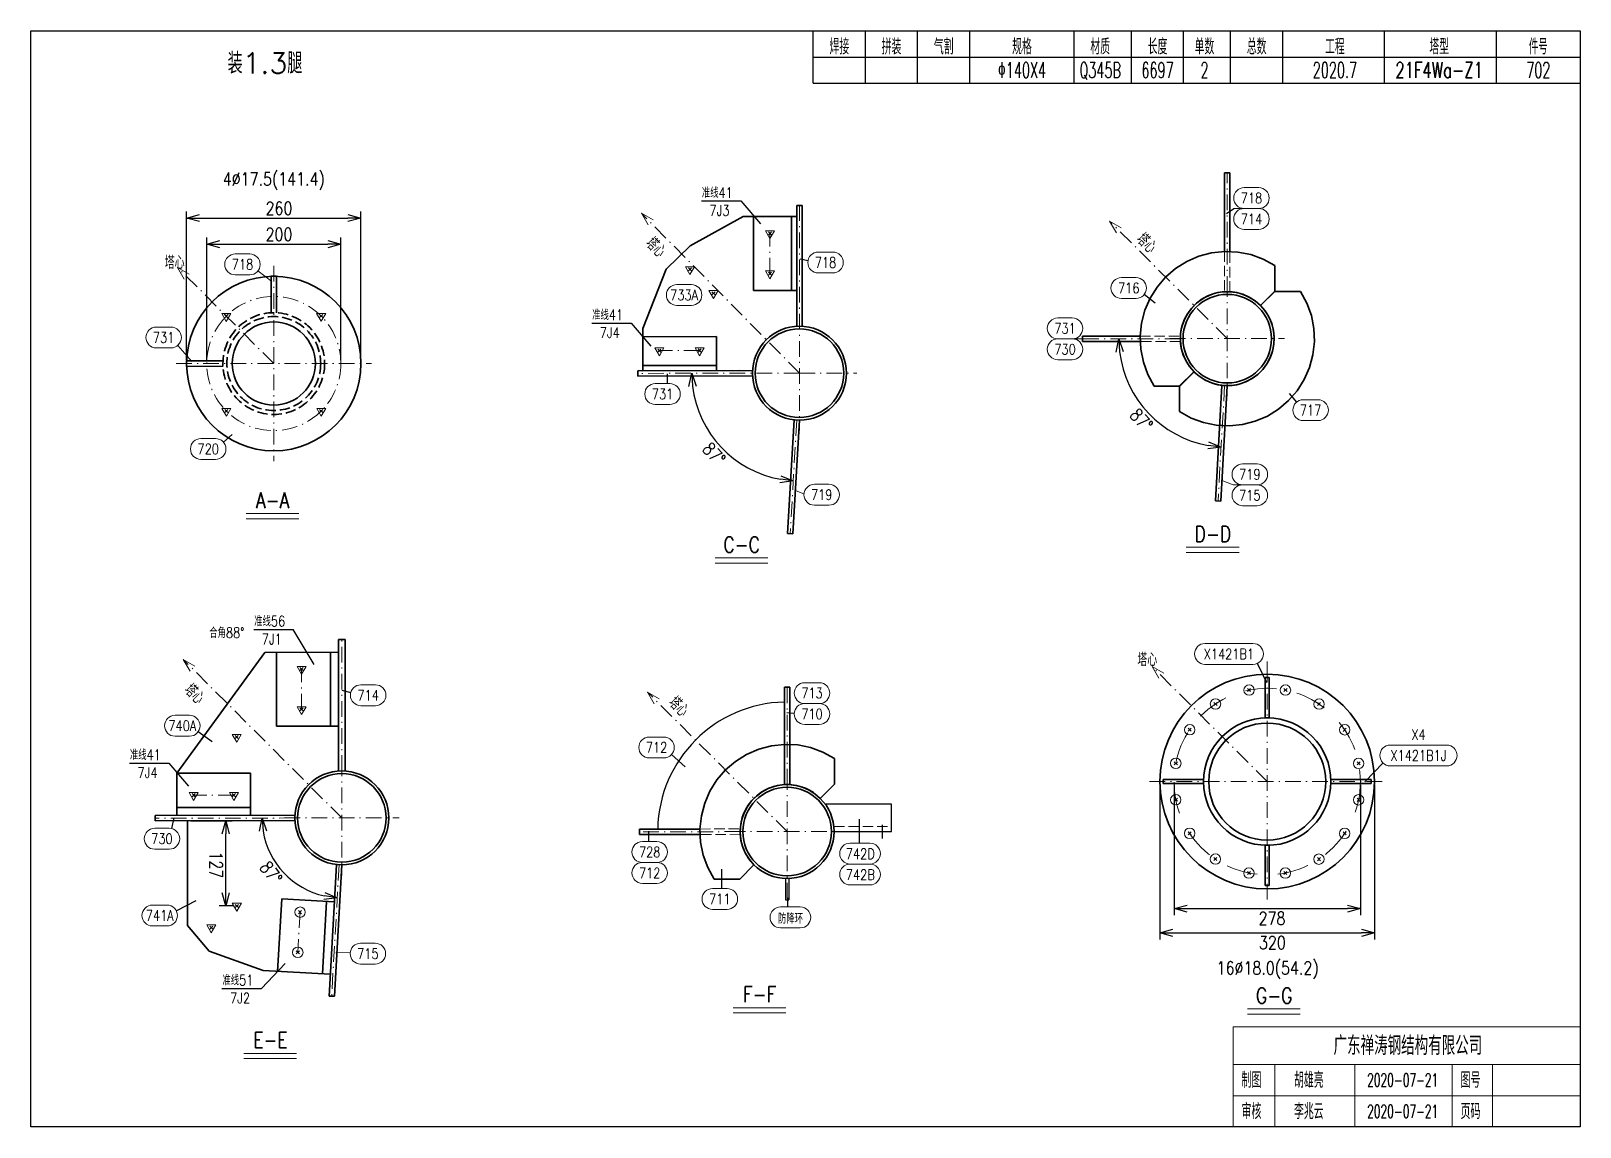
# Model space of a CAD drawing. Extents: x 1310 to 15542, y -76 to 8381.
# Drawn here: x 2467.4 to 2764.4, y 2203.8 to 2413.8 of the extents above; entities that cross this region are included whole.
import ezdxf
from ezdxf.enums import TextEntityAlignment as Align

# ---------------------------------------------------------------- set-up
doc = ezdxf.new("R2010")
doc.units = 0
doc.header["$MEASUREMENT"] = 0
for name, pattern in [('一点画线', [5.2, 3, -1, 0.2, -1]), ('虚线', [2.75, 2, -0.75]), ('长虚线', [10, 6, -4])]:
    doc.linetypes.add(name, pattern=pattern)
doc.layers.get('0').update_dxf_attribs({"linetype": 'CONTINUOUS', "lineweight": 25})
doc.layers.get('Defpoints').update_dxf_attribs({"linetype": 'CONTINUOUS'})
doc.layers.add('4', color=7, linetype='CONTINUOUS', lineweight=25)
doc.layers.add('5', color=7, linetype='CONTINUOUS', lineweight=25)
doc.styles.add('DimFont', font='simplex.shx', dxfattribs={"width": 0.8, "bigfont": 'gbhzfs.shx'})
doc.styles.get("Standard").update_dxf_attribs({"font": 'simplex.shx', "width": 0.7, "height": 3, "bigfont": 'gbhzfs.shx'})
doc.dimstyles.new('DHDxfDimStyleOpen30', dxfattribs={"dimtxt": 2.5, "dimasz": 2.5, "dimexe": 1.25, "dimexo": 0.625, "dimtad": 2, "dimtxsty": 'DimFont', "dimblk": 'OPEN30', "dimblk1": 'OPEN30', "dimblk2": 'OPEN30', "dimcen": 2.5, "dimadec": 0, "dimazin": 0, "dimtfac": 1, "dimtmove": 0, "dimatfit": 3, "dimfxl": 0, "dimarcsym": 0})

# ---------------------------------------------------------------- blocks, each defined once
blk = doc.blocks.new('板孔17.5')
at = {"layer": '5', "color": 7, "linetype": 'Continuous', "lineweight": 13}
for p, q in [((0, 1), (-0.866, -0.5)), ((-0.3, -0.3), (0.3, 0.3)), ((0.3, -0.3), (-0.3, 0.3)), ((0.866, -0.5), (0, 1)), ((-0.866, -0.5), (0.866, -0.5))]:
    blk.add_line(p, q, dxfattribs=at)
at = {"layer": '5', "color": 7, "linetype": 'Continuous', "lineweight": 0}
blk.add_circle((0, 0), 0.1, dxfattribs=at)
blk = doc.blocks.new('_OPEN30')
at = {"color": 0, "linetype": 'ByBlock', "lineweight": -2}
for p, q in [((-1, 0.27), (0, 0)), ((0, 0), (-1, -0.27)), ((0, 0), (-1, 0))]:
    blk.add_line(p, q, dxfattribs=at)
blk = doc.blocks.new('*D440')
at = {"layer": '5', "color": 134, "linetype": 'Continuous', "lineweight": -2}
for p, q in [((2497.26, 2350.71), (2497.26, 2379.21)), ((2530.69, 2350.71), (2530.69, 2379.21)), ((2499.76, 2377.96), (2528.19, 2377.96))]:
    blk.add_line(p, q, dxfattribs=at)
at = {"layer": 'Defpoints', "color": 0, "linetype": 'Continuous'}
for p in [(2530.69, 2377.96), (2497.26, 2350.08), (2530.69, 2350.08)]:
    blk.add_point(p, dxfattribs=at)
at = {"layer": '5', "color": 134, "linetype": 'Continuous', "lineweight": -2, "xscale": 2.5, "yscale": 2.5, "zscale": 2.5, "rotation": 180}
blk.add_blockref('_OPEN30', (2497.26, 2377.96), dxfattribs=at)
at = {"layer": '5', "color": 134, "linetype": 'Continuous', "lineweight": -2, "xscale": 2.5, "yscale": 2.5, "zscale": 2.5}
blk.add_blockref('_OPEN30', (2530.69, 2377.96), dxfattribs=at)
at = {"layer": '5', "color": 134, "linetype": 'Continuous', "lineweight": 18, "insert": (2514.97, 2379.83), "char_height": 2.5, "attachment_point": 5, "line_spacing_factor": 0.6, "style": 'DimFont'}
blk.add_mtext('260', dxfattribs=at)
blk = doc.blocks.new('*D441')
at = {"layer": '5', "color": 134, "linetype": 'Continuous', "lineweight": -2}
for p, q in [((2501.12, 2350.71), (2501.12, 2374.21)), ((2526.83, 2350.71), (2526.83, 2374.21)), ((2503.62, 2372.96), (2524.33, 2372.96))]:
    blk.add_line(p, q, dxfattribs=at)
at = {"layer": 'Defpoints', "color": 0, "linetype": 'Continuous'}
for p in [(2526.83, 2372.96), (2501.12, 2350.08), (2526.83, 2350.08)]:
    blk.add_point(p, dxfattribs=at)
at = {"layer": '5', "color": 134, "linetype": 'Continuous', "lineweight": -2, "xscale": 2.5, "yscale": 2.5, "zscale": 2.5, "rotation": 180}
blk.add_blockref('_OPEN30', (2501.12, 2372.96), dxfattribs=at)
at = {"layer": '5', "color": 134, "linetype": 'Continuous', "lineweight": -2, "xscale": 2.5, "yscale": 2.5, "zscale": 2.5}
blk.add_blockref('_OPEN30', (2526.83, 2372.96), dxfattribs=at)
at = {"layer": '5', "color": 134, "linetype": 'Continuous', "lineweight": 18, "insert": (2514.97, 2374.83), "char_height": 2.5, "attachment_point": 5, "line_spacing_factor": 0.6, "style": 'DimFont'}
blk.add_mtext('200', dxfattribs=at)
blk = doc.blocks.new('板孔默认')
at = {"layer": '5', "color": 7, "linetype": 'Continuous', "lineweight": 13}
for p, q in [((-0.3, -0.3), (0.3, 0.3)), ((0.3, -0.3), (-0.3, 0.3))]:
    blk.add_line(p, q, dxfattribs=at)
blk.add_circle((0, 0), 1, dxfattribs=at)
blk = doc.blocks.new('*D442')
at = {"layer": '5', "color": 134, "linetype": 'Continuous', "lineweight": -2}
for p, q in [((2683.88, 2269.36), (2683.88, 2239.75)), ((2725.02, 2269.36), (2725.02, 2239.75)), ((2686.38, 2241), (2722.52, 2241))]:
    blk.add_line(p, q, dxfattribs=at)
at = {"layer": 'Defpoints', "color": 0, "linetype": 'Continuous'}
for p in [(2683.88, 2269.99), (2725.02, 2269.99), (2725.02, 2241)]:
    blk.add_point(p, dxfattribs=at)
at = {"layer": '5', "color": 134, "linetype": 'Continuous', "lineweight": -2, "xscale": 2.5, "yscale": 2.5, "zscale": 2.5, "rotation": 180}
blk.add_blockref('_OPEN30', (2683.88, 2241), dxfattribs=at)
at = {"layer": '5', "color": 134, "linetype": 'Continuous', "lineweight": -2, "xscale": 2.5, "yscale": 2.5, "zscale": 2.5}
blk.add_blockref('_OPEN30', (2725.02, 2241), dxfattribs=at)
at = {"layer": '5', "color": 134, "linetype": 'Continuous', "lineweight": 18, "insert": (2705.44, 2239.13), "char_height": 2.5, "attachment_point": 5, "line_spacing_factor": 0.6, "style": 'DimFont'}
blk.add_mtext('320', dxfattribs=at)
blk = doc.blocks.new('*D443')
at = {"layer": '5', "color": 134, "linetype": 'Continuous', "lineweight": -2}
for p, q in [((2686.58, 2269.36), (2686.58, 2244.41)), ((2722.32, 2269.36), (2722.32, 2244.41)), ((2689.08, 2245.66), (2719.82, 2245.66))]:
    blk.add_line(p, q, dxfattribs=at)
at = {"layer": 'Defpoints', "color": 0, "linetype": 'Continuous'}
for p in [(2686.58, 2269.99), (2722.32, 2269.99), (2722.32, 2245.66)]:
    blk.add_point(p, dxfattribs=at)
at = {"layer": '5', "color": 134, "linetype": 'Continuous', "lineweight": -2, "xscale": 2.5, "yscale": 2.5, "zscale": 2.5, "rotation": 180}
blk.add_blockref('_OPEN30', (2686.58, 2245.66), dxfattribs=at)
at = {"layer": '5', "color": 134, "linetype": 'Continuous', "lineweight": -2, "xscale": 2.5, "yscale": 2.5, "zscale": 2.5}
blk.add_blockref('_OPEN30', (2722.32, 2245.66), dxfattribs=at)
at = {"layer": '5', "color": 134, "linetype": 'Continuous', "lineweight": 18, "insert": (2705.37, 2243.79), "char_height": 2.5, "attachment_point": 5, "line_spacing_factor": 0.6, "style": 'DimFont'}
blk.add_mtext('278', dxfattribs=at)
blk = doc.blocks.new('板孔21.5')
at = {"layer": '5', "color": 7, "linetype": 'Continuous', "lineweight": 13}
for p, q in [((-0.3, -0.3), (0.3, 0.3)), ((0.3, -0.3), (-0.3, 0.3))]:
    blk.add_line(p, q, dxfattribs=at)
blk.add_circle((0, 0), 1, dxfattribs=at)
blk = doc.blocks.new('*D444')
at = {"layer": '5', "color": 134, "linetype": 'Continuous', "lineweight": -2}
for p, q in [((2498.07, 2262.47), (2506.02, 2262.48)), ((2504.78, 2248.66), (2504.77, 2259.98)), ((2506.26, 2246.16), (2503.53, 2246.15))]:
    blk.add_line(p, q, dxfattribs=at)
at = {"layer": 'Defpoints', "color": 0, "linetype": 'Continuous'}
for p in [(2497.45, 2262.47), (2504.77, 2262.48), (2506.89, 2246.16)]:
    blk.add_point(p, dxfattribs=at)
at = {"layer": '5', "color": 134, "linetype": 'Continuous', "lineweight": -2, "xscale": 2.5, "yscale": 2.5, "zscale": 2.5}
for p, rotation in [((2504.77, 2262.48), 90.0672727091857), ((2504.78, 2246.16), 270.0672727091857)]:
    blk.add_blockref('_OPEN30', p, dxfattribs=dict(at, rotation=rotation))
at = {"layer": '5', "color": 134, "linetype": 'Continuous', "lineweight": 18, "insert": (2502.9, 2254.02), "char_height": 2.5, "attachment_point": 5, "rotation": 270.0673, "line_spacing_factor": 0.6, "style": 'DimFont'}
blk.add_mtext('127', dxfattribs=at)
blk = doc.blocks.new('*D627')
at = {"color": 0, "linetype": 'Continuous', "lineweight": -2}
blk.add_arc((2614.76, 2348.24), 20.66, 187.0063, 259.7915, dxfattribs=at)
at = {"layer": 'Defpoints', "color": 0, "linetype": 'Continuous'}
for p in [(2583.77, 2348.2), (2614.76, 2348.24), (2596.68, 2338.24), (2614.24, 2339.25), (2613, 2317.46)]:
    blk.add_point(p, dxfattribs=at)
at = {"color": 0, "linetype": 'Continuous', "lineweight": -2, "xscale": 2.5, "yscale": 2.5, "zscale": 2.5}
for p, rotation in [((2594.1, 2348.21), 93.53678068964619), ((2613.58, 2327.62), 353.2610217830735)]:
    blk.add_blockref('_OPEN30', p, dxfattribs=dict(at, rotation=rotation))
at = {"color": 0, "linetype": 'Continuous', "insert": (2598.39, 2332.76), "char_height": 2.5, "attachment_point": 5, "rotation": 313.3989, "style": 'DimFont'}
blk.add_mtext('87°', dxfattribs=at)
blk = doc.blocks.new('*D628')
at = {"color": 0, "linetype": 'Continuous', "lineweight": -2}
blk.add_arc((2696.79, 2354.85), 20.8, 186.9585, 259.8393, dxfattribs=at)
at = {"layer": 'Defpoints', "color": 0, "linetype": 'Continuous'}
for p in [(2669, 2354.82), (2687.79, 2354.84), (2678.59, 2344.78), (2696.28, 2345.87), (2695.02, 2323.76)]:
    blk.add_point(p, dxfattribs=at)
at = {"color": 0, "linetype": 'Continuous', "lineweight": -2, "xscale": 2.5, "yscale": 2.5, "zscale": 2.5}
for p, rotation in [((2675.99, 2354.83), 93.5128741706959), ((2695.61, 2334.09), 353.2849283020258)]:
    blk.add_blockref('_OPEN30', p, dxfattribs=dict(at, rotation=rotation))
at = {"color": 0, "linetype": 'Continuous', "insert": (2680.32, 2339.27), "char_height": 2.5, "attachment_point": 5, "rotation": 313.3989, "style": 'DimFont'}
blk.add_mtext('87°', dxfattribs=at)
blk = doc.blocks.new('*D96')
at = {"color": 0, "linetype": 'Continuous', "lineweight": -2}
blk.add_arc((2527.02, 2263.02), 15.31, 189.4357, 257.3674, dxfattribs=at)
at = {"layer": 'Defpoints', "color": 0, "linetype": 'Continuous'}
for p in [(2491.22, 2262.98), (2518.02, 2263.01), (2526.51, 2254.04), (2518.88, 2250.06), (2525.08, 2228.87)]:
    blk.add_point(p, dxfattribs=at)
at = {"color": 0, "linetype": 'Continuous', "lineweight": -2, "xscale": 2.5, "yscale": 2.5, "zscale": 2.5}
for p, rotation in [((2511.72, 2263), 94.75149826264749), ((2526.15, 2247.74), 352.0515846481323)]:
    blk.add_blockref('_OPEN30', p, dxfattribs=dict(at, rotation=rotation))
at = {"color": 0, "linetype": 'Continuous', "insert": (2513.45, 2252.49), "char_height": 2.5, "attachment_point": 5, "rotation": 307.8067, "style": 'DimFont'}
blk.add_mtext('87°', dxfattribs=at)
blk = doc.blocks.new('CTDHK')
at = {"color": 0, "linetype": 'Continuous'}
for p, q in [((0, 210), (297, 210)), ((0, 0), (0, 210)), ((297, 210), (297, 0)), ((297, 0), (0, 0))]:
    blk.add_line(p, q, dxfattribs=at)

msp = doc.modelspace()

# ---------------------------------------------------------------- linework, layer by layer
at = {"color": 4, "linetype": 'Continuous'}
for p, q in [((2595.958, 2381.228), (2603.548, 2381.228)), ((2603.548, 2381.228), (2607.314, 2376.824)), ((2574.924, 2357.811), (2582.513, 2357.811)), ((2582.513, 2357.811), (2586.279, 2353.407)), ((2510.126, 2299.109), (2517.715, 2299.109)), ((2521.722, 2292.43), (2517.715, 2299.109)), ((2486.292, 2273.511), (2493.881, 2273.511)), ((2493.881, 2273.511), (2497.647, 2269.108)), ((2511.625, 2230.336), (2516.161, 2235.119)), ((2504.036, 2230.336), (2511.625, 2230.336))]:
    msp.add_line(p, q, dxfattribs=at)
at = {"color": 0, "linetype": 'Continuous'}
for p, q in [((2696.61, 2378.837), (2698.023, 2379.789)), ((2614.917, 2370.124), (2616.406, 2369.831)), ((2682.951, 2361.664), (2680.861, 2363.312)), ((2589.392, 2348.139), (2589.392, 2346.239)), ((2708.627, 2344.335), (2710.061, 2342.672)), ((2506.007, 2336.501), (2504.313, 2335.026)), ((2704.401, 2288.88), (2702.587, 2292.641)), ((2527.036, 2287.472), (2528.736, 2287.03)), ((2612.361, 2283.233), (2613.774, 2283.11)), ((2502.18, 2277.582), (2499.464, 2279.519)), ((2592.839, 2272.792), (2590.24, 2275.174)), ((2723.185, 2269.96), (2726.657, 2273.55)), ((2632.422, 2265.665), (2619.698, 2265.665)), ((2632.422, 2260.404), (2632.422, 2265.665)), ((2494.834, 2263.06), (2494.373, 2260.985)), ((2585.833, 2260.473), (2585.833, 2258.486)), ((2621.395, 2260.404), (2632.422, 2260.404)), ((2626.181, 2262.786), (2626.181, 2258.186)), ((2630.71, 2259.089), (2630.71, 2261.719)), ((2599.798, 2253.177), (2599.798, 2249.494)), ((2612.095, 2251.404), (2612.095, 2247.332)), ((2612.695, 2251.404), (2612.695, 2247.332)), ((2499.031, 2247.126), (2495.291, 2245.227)), ((2612.095, 2247.332), (2612.695, 2247.332)), ((2612.442, 2247.717), (2612.442, 2245.955))]:
    msp.add_line(p, q, dxfattribs=at)
msp.add_arc((2612.395, 2260.404), 24.818, 91.18736, 178.87991, dxfattribs=at)
at = {"layer": '4', "color": 1, "linetype": 'Continuous', "lineweight": 25}
for p, q in [((2617.422, 2403.801), (2617.422, 2413.801)), ((2627.422, 2403.801), (2627.422, 2413.801)), ((2637.422, 2403.801), (2637.422, 2413.801)), ((2647.422, 2403.801), (2647.422, 2413.801)), ((2667.422, 2403.801), (2667.422, 2413.801)), ((2678.422, 2403.801), (2678.422, 2413.801)), ((2688.422, 2403.801), (2688.422, 2413.801)), ((2697.422, 2403.801), (2697.422, 2413.801)), ((2707.422, 2403.801), (2707.422, 2413.801)), ((2726.922, 2403.801), (2726.922, 2413.801)), ((2748.422, 2403.801), (2748.422, 2413.801)), ((2617.422, 2408.801), (2764.422, 2408.801)), ((2617.422, 2403.801), (2764.422, 2403.801))]:
    msp.add_line(p, q, dxfattribs=at)
at = {"layer": '4', "color": 1, "linetype": 'Continuous', "lineweight": 18}
for p, q in [((2697.922, 2223.001), (2764.422, 2223.001)), ((2697.922, 2203.801), (2697.922, 2223.001)), ((2697.922, 2215.801), (2764.422, 2215.801)), ((2705.922, 2203.801), (2705.922, 2215.801)), ((2721.222, 2203.801), (2721.222, 2215.801)), ((2739.922, 2203.801), (2739.922, 2215.801)), ((2747.622, 2203.801), (2747.622, 2215.801)), ((2697.922, 2209.801), (2764.422, 2209.801))]:
    msp.add_line(p, q, dxfattribs=at)
at = {"layer": '4', "color": 6, "linetype": 'Continuous', "lineweight": 18}
msp.add_lwpolyline([(2467.422, 2413.801), (2467.422, 2203.801), (2764.422, 2203.801), (2764.422, 2413.801)], close=True, dxfattribs=at)
at = {"layer": '5', "color": 7, "linetype": 'Continuous', "lineweight": 35}
for p, q in [((2697.306, 2386.632), (2696.277, 2386.632)), ((2696.277, 2386.632), (2696.277, 2371.556)), ((2697.306, 2371.511), (2697.306, 2386.632)), ((2615.27, 2380.397), (2614.241, 2380.397)), ((2614.241, 2380.397), (2614.241, 2357.239)), ((2615.27, 2357.239), (2615.27, 2380.397)), ((2593.8, 2372.661), (2603.975, 2378.234)), ((2603.975, 2378.234), (2614.241, 2378.246)), ((2605.97, 2378.237), (2605.97, 2364.109)), ((2613.241, 2378.245), (2613.241, 2364.101)), ((2614.241, 2378.246), (2614.241, 2359.806)), ((2589.227, 2368.142), (2593.8, 2372.661)), ((2691.339, 2370.651), (2689.021, 2369.649)), ((2693.782, 2371.292), (2691.339, 2370.651)), ((2696.293, 2371.558), (2693.782, 2371.292)), ((2698.816, 2371.442), (2696.293, 2371.558)), ((2701.293, 2370.948), (2698.816, 2371.442)), ((2703.666, 2370.086), (2701.293, 2370.948)), ((2705.883, 2368.876), (2703.666, 2370.086)), ((2584.703, 2356.8), (2589.227, 2368.142)), ((2686.881, 2368.31), (2684.966, 2366.663)), ((2689.021, 2369.649), (2686.881, 2368.31)), ((2705.883, 2363.942), (2705.883, 2368.876)), ((2513.458, 2359.812), (2513.458, 2366.794)), ((2513.458, 2366.794), (2514.487, 2366.794)), ((2514.487, 2366.794), (2514.487, 2359.812)), ((2683.321, 2364.746), (2681.984, 2362.604)), ((2684.966, 2366.663), (2683.321, 2364.746)), ((2605.97, 2364.109), (2614.241, 2364.1)), ((2681.984, 2362.604), (2680.985, 2360.285)), ((2689.966, 2360.717), (2690.917, 2361.669)), ((2690.917, 2361.669), (2692, 2362.469)), ((2692, 2362.469), (2693.189, 2363.098)), ((2693.189, 2363.098), (2694.459, 2363.543)), ((2694.459, 2363.543), (2695.781, 2363.794)), ((2695.781, 2363.794), (2697.126, 2363.845)), ((2697.126, 2363.845), (2698.463, 2363.694)), ((2698.463, 2363.694), (2699.763, 2363.346)), ((2699.763, 2363.346), (2700.996, 2362.808)), ((2700.996, 2362.808), (2702.136, 2362.093)), ((2702.136, 2362.093), (2703.156, 2361.215)), ((2703.156, 2361.215), (2705.883, 2363.942)), ((2705.926, 2363.899), (2703.186, 2361.185)), ((2703.186, 2361.185), (2704.058, 2360.161)), ((2710.86, 2363.876), (2705.926, 2363.899)), ((2712.059, 2361.655), (2710.86, 2363.876)), ((2712.909, 2359.278), (2712.059, 2361.655)), ((2680.985, 2360.285), (2680.347, 2357.841)), ((2688.097, 2357.173), (2688.54, 2358.444)), ((2688.54, 2358.444), (2689.168, 2359.634)), ((2689.168, 2359.634), (2689.966, 2360.717)), ((2704.058, 2360.161), (2704.768, 2359.019)), ((2704.768, 2359.019), (2705.301, 2357.783)), ((2713.392, 2356.8), (2712.909, 2359.278)), ((2584.703, 2348.718), (2584.703, 2356.8)), ((2584.703, 2355.227), (2598.832, 2355.243)), ((2598.847, 2348.735), (2598.832, 2355.243)), ((2669.001, 2355.333), (2680.086, 2355.346)), ((2669.002, 2354.304), (2669.001, 2355.333)), ((2680.347, 2357.841), (2680.084, 2355.33)), ((2680.084, 2355.33), (2680.203, 2352.807)), ((2687.798, 2354.506), (2687.848, 2355.851)), ((2687.848, 2355.851), (2688.097, 2357.173)), ((2705.301, 2357.783), (2705.643, 2356.482)), ((2705.643, 2356.482), (2705.787, 2355.145)), ((2713.496, 2354.278), (2713.392, 2356.8)), ((2680.132, 2354.317), (2669.002, 2354.304)), ((2680.203, 2352.807), (2680.7, 2350.331)), ((2687.95, 2353.169), (2687.798, 2354.506)), ((2688.3, 2351.87), (2687.95, 2353.169)), ((2705.474, 2352.481), (2705.024, 2351.213)), ((2705.73, 2353.801), (2705.474, 2352.481)), ((2705.787, 2355.145), (2705.73, 2353.801)), ((2713.22, 2351.769), (2713.496, 2354.278)), ((2504.24, 2350.583), (2497.257, 2350.575)), ((2497.257, 2350.575), (2497.259, 2349.546)), ((2497.259, 2349.546), (2504.241, 2349.554)), ((2584.703, 2349.718), (2598.845, 2349.735)), ((2680.7, 2350.331), (2681.565, 2347.958)), ((2688.839, 2350.637), (2688.3, 2351.87)), ((2689.556, 2349.498), (2688.839, 2350.637)), ((2690.435, 2348.479), (2689.556, 2349.498)), ((2704.39, 2350.027), (2703.586, 2348.948)), ((2705.024, 2351.213), (2704.39, 2350.027)), ((2711.557, 2347.018), (2712.568, 2349.33)), ((2712.568, 2349.33), (2713.22, 2351.769)), ((2583.77, 2348.717), (2605.755, 2348.743)), ((2583.772, 2347.688), (2583.77, 2348.717)), ((2605.756, 2347.714), (2583.772, 2347.688)), ((2603.187, 2348.74), (2584.703, 2348.718)), ((2681.565, 2347.958), (2682.777, 2345.743)), ((2690.398, 2348.517), (2687.658, 2345.802)), ((2687.711, 2345.749), (2690.435, 2348.479)), ((2691.413, 2347.635), (2690.398, 2348.517)), ((2692.549, 2346.914), (2691.413, 2347.635)), ((2693.779, 2346.37), (2692.549, 2346.914)), ((2695.077, 2346.016), (2693.779, 2346.37)), ((2700.352, 2346.585), (2699.08, 2346.147)), ((2701.544, 2347.208), (2700.352, 2346.585)), ((2702.63, 2348.002), (2701.544, 2347.208)), ((2703.586, 2348.948), (2702.63, 2348.002)), ((2710.209, 2344.883), (2711.557, 2347.018)), ((2682.777, 2345.743), (2687.711, 2345.749)), ((2687.658, 2345.802), (2687.635, 2340.868)), ((2694.502, 2323.788), (2695.765, 2345.895)), ((2696.413, 2345.859), (2695.077, 2346.016)), ((2696.792, 2345.836), (2695.529, 2323.729)), ((2695.765, 2345.895), (2696.792, 2345.836)), ((2697.757, 2345.903), (2696.413, 2345.859)), ((2699.08, 2346.147), (2697.757, 2345.903)), ((2708.555, 2342.977), (2710.209, 2344.883)), ((2687.635, 2340.868), (2689.845, 2339.649)), ((2704.486, 2340.013), (2706.633, 2341.341)), ((2706.633, 2341.341), (2708.555, 2342.977)), ((2612.484, 2317.493), (2613.729, 2339.283)), ((2614.755, 2339.224), (2613.511, 2317.434)), ((2613.729, 2339.283), (2614.755, 2339.224)), ((2689.845, 2339.649), (2692.213, 2338.776)), ((2692.213, 2338.776), (2694.686, 2338.27)), ((2694.686, 2338.27), (2697.207, 2338.142)), ((2697.207, 2338.142), (2699.719, 2338.395)), ((2699.719, 2338.395), (2702.163, 2339.023)), ((2702.163, 2339.023), (2704.486, 2340.013)), ((2695.529, 2323.729), (2694.502, 2323.788)), ((2613.511, 2317.434), (2612.484, 2317.493)), ((2527.667, 2297.179), (2526.381, 2297.179)), ((2526.381, 2297.179), (2526.381, 2272.021)), ((2527.667, 2272.021), (2527.667, 2297.179)), ((2512.233, 2294.741), (2495.396, 2271.607)), ((2526.381, 2294.758), (2512.233, 2294.741)), ((2514.491, 2280.621), (2514.491, 2294.739)), ((2524.881, 2280.608), (2524.881, 2294.758)), ((2526.381, 2274.58), (2526.381, 2294.758)), ((2704.073, 2289.916), (2704.068, 2282.202)), ((2704.844, 2289.916), (2704.073, 2289.916)), ((2704.84, 2282.202), (2704.844, 2289.916)), ((2611.881, 2269.404), (2611.881, 2288.056)), ((2611.881, 2288.056), (2612.91, 2288.056)), ((2612.91, 2288.056), (2612.91, 2269.404)), ((2704.068, 2282.202), (2704.84, 2282.202)), ((2526.381, 2280.607), (2514.491, 2280.621)), ((2604.625, 2275.202), (2602.484, 2273.863)), ((2606.943, 2276.204), (2604.625, 2275.202)), ((2609.386, 2276.845), (2606.943, 2276.204)), ((2611.897, 2277.111), (2609.386, 2276.845)), ((2614.42, 2276.995), (2611.897, 2277.111)), ((2616.896, 2276.501), (2614.42, 2276.995)), ((2619.27, 2275.639), (2616.896, 2276.501)), ((2621.487, 2274.429), (2619.27, 2275.639)), ((2600.57, 2272.216), (2598.925, 2270.299)), ((2602.484, 2273.863), (2600.57, 2272.216)), ((2621.487, 2269.495), (2621.487, 2274.429)), ((2495.396, 2271.607), (2509.521, 2271.623)), ((2495.396, 2271.607), (2495.396, 2263.498)), ((2509.521, 2271.623), (2509.54, 2263.515)), ((2598.925, 2270.299), (2597.588, 2268.157)), ((2608.793, 2268.651), (2610.063, 2269.096)), ((2610.063, 2269.096), (2611.385, 2269.347)), ((2611.385, 2269.347), (2612.729, 2269.398)), ((2612.91, 2269.404), (2611.881, 2269.404)), ((2612.729, 2269.398), (2614.067, 2269.247)), ((2614.067, 2269.247), (2615.366, 2268.899)), ((2618.759, 2266.768), (2621.487, 2269.495)), ((2684.518, 2269.614), (2684.519, 2270.385)), ((2692.232, 2269.609), (2684.518, 2269.614)), ((2684.519, 2270.385), (2692.233, 2270.381)), ((2692.233, 2270.381), (2692.232, 2269.609)), ((2724.376, 2270.362), (2716.661, 2270.366)), ((2716.661, 2270.366), (2716.661, 2269.595)), ((2716.661, 2269.595), (2724.375, 2269.59)), ((2724.375, 2269.59), (2724.376, 2270.362)), ((2597.588, 2268.157), (2596.589, 2265.838)), ((2604.772, 2265.187), (2605.57, 2266.27)), ((2605.57, 2266.27), (2606.521, 2267.222)), ((2606.521, 2267.222), (2607.603, 2268.022)), ((2607.603, 2268.022), (2608.793, 2268.651)), ((2615.366, 2268.899), (2616.6, 2268.361)), ((2616.6, 2268.361), (2617.739, 2267.646)), ((2617.739, 2267.646), (2618.759, 2266.768)), ((2491.222, 2263.493), (2518.023, 2263.525)), ((2491.223, 2262.465), (2491.222, 2263.493)), ((2495.396, 2264.998), (2509.536, 2265.015)), ((2595.951, 2263.394), (2595.688, 2260.883)), ((2596.589, 2265.838), (2595.951, 2263.394)), ((2603.7, 2262.727), (2604.144, 2263.997)), ((2604.144, 2263.997), (2604.772, 2265.187)), ((2518.025, 2262.496), (2491.223, 2262.465)), ((2497.449, 2262.472), (2497.456, 2242.381)), ((2584.124, 2260.877), (2595.69, 2260.899)), ((2584.125, 2259.849), (2584.124, 2260.877)), ((2595.688, 2260.883), (2595.807, 2258.36)), ((2603.402, 2260.059), (2603.451, 2261.404)), ((2603.451, 2261.404), (2603.7, 2262.727)), ((2595.736, 2259.87), (2584.125, 2259.849)), ((2595.807, 2258.36), (2596.304, 2255.884)), ((2603.554, 2258.722), (2603.402, 2260.059)), ((2603.903, 2257.423), (2603.554, 2258.722)), ((2604.443, 2256.19), (2603.903, 2257.423)), ((2704.05, 2250.059), (2704.054, 2257.774)), ((2704.054, 2257.774), (2704.826, 2257.773)), ((2704.826, 2257.773), (2704.821, 2250.059)), ((2596.304, 2255.884), (2597.168, 2253.512)), ((2605.16, 2255.051), (2604.443, 2256.19)), ((2606.039, 2254.033), (2605.16, 2255.051)), ((2524.563, 2228.899), (2525.998, 2254.065)), ((2527.025, 2254.006), (2525.59, 2228.84)), ((2597.168, 2253.512), (2598.381, 2251.296)), ((2598.381, 2251.296), (2603.315, 2251.302)), ((2603.315, 2251.302), (2606.039, 2254.033)), ((2704.821, 2250.059), (2704.05, 2250.059)), ((2514.699, 2233.622), (2515.491, 2247.499)), ((2515.491, 2247.499), (2525.59, 2246.915)), ((2523.302, 2233.138), (2524.093, 2247.002)), ((2497.456, 2242.381), (2501.603, 2237.477)), ((2501.603, 2237.477), (2511.946, 2233.777)), ((2511.946, 2233.777), (2524.8, 2233.054)), ((2525.59, 2228.84), (2524.563, 2228.899))]:
    msp.add_line(p, q, dxfattribs=at)
at = {"layer": '5', "color": 1, "linetype": '一点画线', "lineweight": 18}
for p, q in [((2696.792, 2363.851), (2696.792, 2386.632)), ((2614.755, 2380.397), (2614.755, 2337.239)), ((2614.755, 2348.239), (2584.476, 2378.884)), ((2584.476, 2378.884), (2586.718, 2377.591)), ((2584.476, 2378.884), (2585.772, 2376.643)), ((2584.476, 2378.884), (2586.718, 2377.591)), ((2584.476, 2378.884), (2585.772, 2376.643)), ((2696.792, 2354.851), (2674.23, 2377.386)), ((2674.23, 2377.386), (2676.472, 2376.093)), ((2674.23, 2377.386), (2675.526, 2375.145)), ((2674.23, 2377.386), (2676.472, 2376.093)), ((2674.23, 2377.386), (2675.526, 2375.145)), ((2609.114, 2367.318), (2609.114, 2375.028)), ((2513.972, 2350.08), (2495.527, 2368.503)), ((2495.527, 2368.503), (2497.77, 2367.211)), ((2495.527, 2368.503), (2496.823, 2366.263)), ((2495.527, 2368.503), (2497.77, 2367.211)), ((2495.527, 2368.503), (2496.823, 2366.263)), ((2513.972, 2368.794), (2513.972, 2331.366)), ((2696.792, 2365.851), (2696.792, 2343.851)), ((2595.626, 2352.572), (2587.916, 2352.563)), ((2687.792, 2354.84), (2669.001, 2354.818)), ((2685.792, 2354.851), (2707.792, 2354.851)), ((2495.258, 2350.08), (2532.687, 2350.08)), ((2614.755, 2348.239), (2583.771, 2348.203)), ((2614.755, 2348.239), (2625.755, 2348.239)), ((2696.278, 2345.866), (2695.016, 2323.759)), ((2614.242, 2339.254), (2612.997, 2317.464)), ((2527.024, 2272.021), (2527.024, 2297.179)), ((2527.024, 2263.021), (2496.623, 2293.386)), ((2496.623, 2293.386), (2498.865, 2292.093)), ((2496.623, 2293.386), (2497.919, 2291.145)), ((2496.623, 2293.386), (2498.865, 2292.093)), ((2496.623, 2293.386), (2497.919, 2291.145)), ((2519.301, 2283.827), (2519.301, 2291.537)), ((2704.447, 2269.988), (2682.372, 2292.036)), ((2682.372, 2292.036), (2684.615, 2290.743)), ((2682.372, 2292.036), (2683.668, 2289.796)), ((2682.372, 2292.036), (2684.615, 2290.743)), ((2682.372, 2292.036), (2683.668, 2289.796)), ((2704.447, 2247.416), (2704.447, 2292.559)), ((2612.395, 2260.404), (2585.628, 2287.14)), ((2585.628, 2287.14), (2587.87, 2285.847)), ((2585.628, 2287.14), (2586.923, 2284.9)), ((2585.628, 2287.14), (2587.87, 2285.847)), ((2585.628, 2287.14), (2586.923, 2284.9)), ((2612.395, 2269.404), (2612.395, 2288.056)), ((2527.024, 2274.021), (2527.024, 2252.021)), ((2612.395, 2271.404), (2612.395, 2247.332)), ((2681.876, 2269.988), (2727.018, 2269.988)), ((2506.319, 2267.379), (2498.609, 2267.37)), ((2518.024, 2263.01), (2491.223, 2262.979)), ((2516.024, 2263.021), (2538.024, 2263.021)), ((2603.395, 2260.393), (2584.125, 2260.363)), ((2601.395, 2260.404), (2621.395, 2260.404)), ((2526.511, 2254.035), (2525.076, 2228.869)), ((2519.019, 2244.966), (2518.58, 2237.266))]:
    msp.add_line(p, q, dxfattribs=at)
at = {"layer": '5', "color": 1, "linetype": 'Continuous', "lineweight": 18}
for p, q in [((2700.023, 2383.789), (2702.823, 2383.789)), ((2698.023, 2379.789), (2702.823, 2379.789)), ((2700.023, 2379.789), (2702.823, 2379.789)), ((2700.023, 2375.789), (2702.823, 2375.789)), ((2506.572, 2371.08), (2509.372, 2371.08)), ((2618.368, 2371.444), (2621.168, 2371.444)), ((2513.59, 2365.803), (2510.943, 2367.842)), ((2618.368, 2367.444), (2621.168, 2367.444)), ((2506.572, 2367.08), (2509.372, 2367.08)), ((2591.247, 2365.215), (2594.047, 2365.215)), ((2676.491, 2366.551), (2679.291, 2366.551)), ((2591.247, 2361.215), (2594.047, 2361.215)), ((2676.491, 2362.551), (2679.291, 2362.551)), ((2664.282, 2358.818), (2667.082, 2358.818)), ((2491.456, 2357.08), (2494.256, 2357.08)), ((2491.456, 2353.08), (2494.256, 2353.08)), ((2498.249, 2350.444), (2495.567, 2353.569)), ((2664.282, 2354.818), (2667.082, 2354.818)), ((2664.282, 2354.818), (2669.001, 2354.818)), ((2664.282, 2350.818), (2667.082, 2350.818)), ((2589.916, 2346.239), (2587.116, 2346.239)), ((2589.916, 2342.239), (2587.116, 2342.239)), ((2711.367, 2343.158), (2714.167, 2343.158)), ((2711.367, 2339.158), (2714.167, 2339.158)), ((2500.005, 2335.713), (2502.805, 2335.713)), ((2500.005, 2331.713), (2502.805, 2331.713)), ((2699.713, 2330.846), (2702.513, 2330.846)), ((2613.82, 2325.823), (2615.634, 2325.141)), ((2617.624, 2326.948), (2620.424, 2326.948)), ((2695.587, 2327.727), (2697.928, 2326.846)), ((2697.928, 2326.846), (2702.513, 2326.846)), ((2699.713, 2326.846), (2702.513, 2326.846)), ((2617.624, 2322.948), (2620.424, 2322.948)), ((2699.713, 2322.846), (2702.513, 2322.846)), ((2692.518, 2296.442), (2701.718, 2296.442)), ((2704.447, 2289.559), (2704.447, 2292.988)), ((2692.518, 2292.442), (2701.718, 2292.442)), ((2530.671, 2288.526), (2533.471, 2288.526)), ((2615.767, 2288.936), (2618.567, 2288.936)), ((2530.671, 2284.526), (2533.471, 2284.526)), ((2615.767, 2284.936), (2618.567, 2284.936)), ((2615.767, 2284.936), (2618.567, 2284.936)), ((2495.036, 2282.68), (2497.836, 2282.68)), ((2495.036, 2278.68), (2497.836, 2278.68)), ((2585.966, 2278.526), (2588.766, 2278.526)), ((2615.767, 2280.936), (2618.567, 2280.936)), ((2728.047, 2276.988), (2738.847, 2276.988)), ((2585.966, 2274.526), (2588.766, 2274.526)), ((2728.047, 2272.988), (2738.847, 2272.988)), ((2491.138, 2261.032), (2493.938, 2261.032)), ((2584.643, 2258.486), (2587.443, 2258.486)), ((2624.475, 2258.186), (2628.275, 2258.186)), ((2491.138, 2257.032), (2493.938, 2257.032)), ((2584.643, 2254.486), (2587.443, 2254.486)), ((2584.643, 2254.486), (2587.443, 2254.486)), ((2624.475, 2254.186), (2628.275, 2254.186)), ((2624.475, 2254.186), (2628.275, 2254.186)), ((2584.643, 2250.486), (2587.443, 2250.486)), ((2598.096, 2249.494), (2600.896, 2249.494)), ((2624.475, 2250.186), (2628.275, 2250.186)), ((2490.707, 2246.321), (2493.507, 2246.321)), ((2598.096, 2245.494), (2600.896, 2245.494)), ((2611.128, 2245.955), (2614.928, 2245.955)), ((2490.707, 2242.321), (2493.507, 2242.321)), ((2611.128, 2241.955), (2614.928, 2241.955)), ((2525.893, 2237.143), (2528.633, 2237.214)), ((2530.624, 2239.021), (2533.424, 2239.021)), ((2530.624, 2235.021), (2533.424, 2235.021))]:
    msp.add_line(p, q, dxfattribs=at)
at = {"layer": '5', "color": 7, "linetype": '虚线', "lineweight": 18}
for p, q in [((2696.277, 2371.556), (2696.277, 2363.851)), ((2697.306, 2363.851), (2697.306, 2371.511)), ((2696.277, 2363.851), (2697.306, 2363.851)), ((2680.086, 2355.346), (2687.791, 2355.355)), ((2687.791, 2355.355), (2687.792, 2354.326)), ((2687.792, 2354.326), (2680.132, 2354.317)), ((2595.69, 2260.899), (2603.395, 2260.908)), ((2603.395, 2260.908), (2603.396, 2259.879)), ((2621.395, 2261.404), (2632.422, 2261.404)), ((2603.396, 2259.879), (2595.736, 2259.87))]:
    msp.add_line(p, q, dxfattribs=at)
at = {"layer": '5', "color": 2, "linetype": 'Continuous', "lineweight": 18}
for p, q in [((2508.649, 2321.342), (2518.756, 2321.342)), ((2508.649, 2320.342), (2518.756, 2320.342)), ((2688.937, 2314.878), (2699.044, 2314.878)), ((2688.937, 2313.878), (2699.044, 2313.878)), ((2598.583, 2312.831), (2608.69, 2312.831)), ((2598.583, 2311.831), (2608.69, 2311.831)), ((2602.053, 2226.664), (2612.16, 2226.664)), ((2602.053, 2225.664), (2612.16, 2225.664)), ((2700.685, 2226.424), (2710.792, 2226.424)), ((2700.685, 2225.424), (2710.792, 2225.424)), ((2508.247, 2217.903), (2518.354, 2217.903)), ((2508.247, 2216.903), (2518.354, 2216.903))]:
    msp.add_line(p, q, dxfattribs=at)
at = {"layer": '5', "color": 7, "linetype": 'Continuous', "lineweight": 35}
for centre, radius in [((2513.972, 2350.08), 16.714), ((2696.792, 2354.851), 9), ((2696.792, 2354.851), 9), ((2696.792, 2354.851), 8.486), ((2696.792, 2354.851), 8.486), ((2513.972, 2350.08), 7.971), ((2614.755, 2348.239), 9), ((2614.755, 2348.239), 9), ((2614.755, 2348.239), 8.486), ((2614.755, 2348.239), 8.486), ((2704.447, 2269.988), 20.571), ((2704.447, 2269.988), 12.214), ((2704.447, 2269.988), 11.214), ((2527.024, 2263.021), 9), ((2527.024, 2263.021), 9), ((2527.024, 2263.021), 8.486), ((2527.024, 2263.021), 8.486), ((2612.395, 2260.404), 9), ((2612.395, 2260.404), 9), ((2612.395, 2260.404), 8.486), ((2612.395, 2260.404), 8.486)]:
    msp.add_circle(centre, radius, dxfattribs=at)
at = {"layer": '5', "color": 1, "linetype": '一点画线', "lineweight": 18}
msp.add_circle((2513.972, 2350.08), 12.857, dxfattribs=at)
at = {"layer": '5', "color": 7, "linetype": '虚线', "lineweight": 35}
for radius in [9.746, 9, 9]:
    msp.add_circle((2513.972, 2350.08), radius, dxfattribs=at)
at = {"layer": '5', "color": 240, "linetype": '长虚线', "lineweight": 18}
msp.add_circle((2704.447, 2269.988), 17.871, dxfattribs=at)
at = {"layer": '5', "color": 1, "linetype": 'Continuous', "lineweight": 18}
for centre, start, end in [((2700.023, 2381.789), 90, 270), ((2702.823, 2381.789), 270, 90), ((2700.023, 2377.789), 90, 270), ((2702.823, 2377.789), 270, 90), ((2506.572, 2369.08), 90, 270), ((2509.372, 2369.08), 270, 90), ((2618.368, 2369.444), 90, 270), ((2621.168, 2369.444), 270, 90), ((2591.247, 2363.215), 90, 270), ((2594.047, 2363.215), 270, 90), ((2676.491, 2364.551), 90, 270), ((2679.291, 2364.551), 270, 90), ((2664.282, 2356.818), 90, 270), ((2667.082, 2356.818), 270, 90), ((2491.456, 2355.08), 90, 270), ((2494.256, 2355.08), 270, 90), ((2664.282, 2352.818), 90, 270), ((2667.082, 2352.818), 270, 90), ((2587.116, 2344.239), 90, 270), ((2589.916, 2344.239), 270, 90), ((2711.367, 2341.158), 90, 270), ((2714.167, 2341.158), 270, 90), ((2500.005, 2333.713), 90, 270), ((2502.805, 2333.713), 270, 90), ((2699.713, 2328.846), 90, 270), ((2702.513, 2328.846), 270, 90), ((2617.624, 2324.948), 90, 270), ((2620.424, 2324.948), 270, 90), ((2699.713, 2324.846), 90, 270), ((2702.513, 2324.846), 270, 90), ((2692.518, 2294.442), 90, 270), ((2701.718, 2294.442), 270, 90), ((2530.671, 2286.526), 90, 270), ((2533.471, 2286.526), 270, 90), ((2615.767, 2286.936), 90, 270), ((2618.567, 2286.936), 270, 90), ((2615.767, 2282.936), 90, 270), ((2618.567, 2282.936), 270, 90), ((2495.036, 2280.68), 90, 270), ((2497.836, 2280.68), 270, 90), ((2585.966, 2276.526), 90, 270), ((2588.766, 2276.526), 270, 90), ((2728.047, 2274.988), 90, 270), ((2738.847, 2274.988), 270, 90), ((2491.138, 2259.032), 90, 270), ((2493.938, 2259.032), 270, 90), ((2584.643, 2256.486), 90, 270), ((2587.443, 2256.486), 270, 90), ((2624.475, 2256.186), 90, 270), ((2628.275, 2256.186), 270, 90), ((2584.643, 2252.486), 90, 270), ((2587.443, 2252.486), 270, 90), ((2624.475, 2252.186), 90, 270), ((2628.275, 2252.186), 270, 90), ((2598.096, 2247.494), 90, 270), ((2600.896, 2247.494), 270, 90), ((2490.707, 2244.321), 90, 270), ((2493.507, 2244.321), 270, 90), ((2611.128, 2243.955), 90, 270), ((2614.928, 2243.955), 270, 90), ((2530.624, 2237.021), 90, 270), ((2533.424, 2237.021), 270, 90)]:
    msp.add_arc(centre, 2, start, end, dxfattribs=at)

# ---------------------------------------------------------------- block references
at = {"color": 2, "linetype": 'Continuous'}
msp.add_blockref('CTDHK', (2467.422, 2203.801), dxfattribs=at)
at = {"layer": '5', "color": 7, "linetype": 'Continuous', "lineweight": 35, "xscale": -1, "rotation": 180}
for name, p in [('板孔17.5', (2609.114, 2375.028)), ('板孔17.5', (2593.77, 2368.118)), ('板孔17.5', (2609.114, 2367.318)), ('板孔17.5', (2598.283, 2363.55)), ('板孔17.5', (2504.876, 2359.166)), ('板孔17.5', (2523.058, 2359.177)), ('板孔17.5', (2587.916, 2352.563)), ('板孔17.5', (2595.626, 2352.572)), ('板孔17.5', (2504.886, 2340.983)), ('板孔17.5', (2523.069, 2340.994)), ('板孔17.5', (2519.301, 2291.537)), ('板孔17.5', (2519.301, 2283.827)), ('板孔17.5', (2506.87, 2278.53)), ('板孔17.5', (2498.609, 2267.37)), ('板孔17.5', (2506.319, 2267.379)), ('板孔17.5', (2506.89, 2246.158)), ('板孔21.5', (2519.019, 2244.966)), ('板孔17.5', (2501.983, 2242.005)), ('板孔21.5', (2518.58, 2237.266))]:
    msp.add_blockref(name, p, dxfattribs=at)
at = {"layer": '5', "color": 7, "linetype": 'Continuous', "lineweight": 35}
for p in [(2700.971, 2287.518), (2707.944, 2287.514), (2694.527, 2284.853), (2714.385, 2284.841), (2689.593, 2279.925), (2719.312, 2279.908), (2686.921, 2273.485), (2721.977, 2273.464), (2686.917, 2266.511), (2721.973, 2266.491), (2689.582, 2260.068), (2719.301, 2260.05), (2694.509, 2255.134), (2714.367, 2255.122), (2700.95, 2252.462), (2707.923, 2252.458)]:
    msp.add_blockref('板孔默认', p, dxfattribs=at)

# ---------------------------------------------------------------- texts
at = {"layer": '4', "color": 1, "linetype": 'Continuous', "lineweight": 25}
for s, width, p in [('焊接', 0.7, (2622.422, 2410.801)), ('拼装', 0.7, (2632.422, 2410.801)), ('气割', 0.7, (2642.422, 2410.801)), ('规格', 0.7, (2657.422, 2410.801)), ('材质', 0.7, (2672.422, 2410.801)), ('长度', 0.7, (2683.422, 2410.801)), ('单数', 0.7, (2692.422, 2410.801)), ('总数', 0.7, (2702.422, 2410.801)), ('工程', 0.7, (2717.422, 2410.801)), ('塔型', 0.7, (2737.422, 2410.801)), ('件号', 0.6, (2756.422, 2410.801)), ('Φ140X4', 0.6, (2657.422, 2406.301)), ('Q345B', 0.6, (2672.422, 2406.301)), ('6697', 0.6, (2683.422, 2406.301)), ('2', 0.6, (2692.422, 2406.301)), ('2020.7', 0.6, (2717.422, 2406.301)), ('21F4Wa-Z1', 0.7, (2737.422, 2406.301)), ('702', 0.6, (2756.422, 2406.301))]:
    msp.add_text(s, height=3, dxfattribs=dict(at, width=width)).set_placement(p, align=Align.MIDDLE_CENTER)
at = {"layer": '4', "color": 6, "linetype": 'Continuous', "lineweight": 13}
msp.add_text('装1.3腿', height=4, dxfattribs=at).set_placement((2512.284, 2407.647), align=Align.MIDDLE_CENTER)
at = {"layer": '4', "color": 1, "linetype": 'Continuous', "lineweight": 13}
msp.add_text('广东禅涛钢结构有限公司', height=3.6, dxfattribs=at).set_placement((2731.422, 2219.401), align=Align.MIDDLE_CENTER)
for s, height, width, p in [('制图', 3, 0.8, (2701.422, 2212.801)), ('胡雄亮', 3, 0.7, (2712.422, 2212.801)), ('2020-07-21', 2.5, 0.6, (2730.422, 2212.801)), ('图号', 3, 0.8, (2743.422, 2212.801)), ('审核', 3, 0.8, (2701.422, 2206.801)), ('李兆云', 3, 0.7, (2712.422, 2206.801)), ('2020-07-21', 2.5, 0.6, (2730.422, 2206.801)), ('页码', 3, 0.8, (2743.422, 2206.801))]:
    msp.add_text(s, height=height, dxfattribs=dict(at, width=width)).set_placement(p, align=Align.MIDDLE_CENTER)
at = {"layer": '5', "color": 7, "linetype": 'Continuous', "lineweight": 18, "width": 0.8}
for s, p in [('4%%c17.5(141.4)', (2513.972, 2385.437)), ('塔心', (2494.972, 2369.449)), ('塔心', (2681.447, 2293.356)), ('16%%c18.0(54.2)', (2704.523, 2234.274))]:
    msp.add_text(s, height=2.5, dxfattribs=at).set_placement(p, align=Align.MIDDLE_CENTER)
at = {"layer": '5', "color": 4, "linetype": 'Continuous', "lineweight": 18, "width": 0.8}
for s, p in [('准线41', (2599.024, 2382.834)), ('7J3', (2599.432, 2379.398)), ('准线41', (2577.989, 2359.417)), ('7J4', (2578.398, 2355.981)), ('准线56', (2513.191, 2300.716)), ('合角88%%D', (2504.981, 2298.511)), ('7J1', (2513.6, 2297.279)), ('准线41', (2489.357, 2275.118)), ('7J4', (2489.766, 2271.682)), ('准线51', (2507.102, 2231.943)), ('7J2', (2507.51, 2228.507))]:
    msp.add_text(s, height=2, dxfattribs=at).set_placement(p, align=Align.MIDDLE_CENTER)
at = {"layer": '5', "color": 1, "linetype": 'Continuous', "lineweight": 18, "width": 0.8}
for s, p in [('718', (2701.423, 2381.789)), ('714', (2701.423, 2377.789)), ('718', (2507.972, 2369.08)), ('718', (2619.768, 2369.444)), ('733A', (2592.647, 2363.215)), ('716', (2677.891, 2364.551)), ('731', (2492.856, 2355.08)), ('731', (2665.682, 2356.818)), ('730', (2665.682, 2352.818)), ('731', (2588.516, 2344.239)), ('717', (2712.767, 2341.158)), ('720', (2501.405, 2333.713)), ('719', (2701.113, 2328.846)), ('719', (2619.024, 2324.948)), ('715', (2701.113, 2324.846)), ('X1421B1', (2697.118, 2294.442)), ('714', (2532.071, 2286.526)), ('713', (2617.167, 2286.936)), ('710', (2617.167, 2282.936)), ('740A', (2496.436, 2280.68)), ('X4', (2733.447, 2278.988)), ('712', (2587.366, 2276.526)), ('X1421B1J', (2733.447, 2274.988)), ('730', (2492.538, 2259.032)), ('728', (2586.043, 2256.486)), ('742D', (2626.43, 2256.134)), ('712', (2586.043, 2252.486)), ('742B', (2626.43, 2252.134)), ('711', (2599.496, 2247.494)), ('741A', (2492.107, 2244.321)), ('防降环', (2613.054, 2243.752)), ('715', (2532.024, 2237.021))]:
    msp.add_text(s, height=2, dxfattribs=at).set_placement(p, align=Align.MIDDLE_CENTER)
at = {"layer": '5', "color": 7, "linetype": 'Continuous', "lineweight": 18, "width": 0.8}
for rotation, p in [(314.65607, (2587.238, 2372.39)), (315.03364, (2681.341, 2373.188)), (315.03364, (2498.783, 2286.808)), (315.03364, (2591.634, 2284.388))]:
    msp.add_text('塔心', height=2.5, rotation=rotation, dxfattribs=at).set_placement(p, align=Align.MIDDLE_CENTER)
at = {"layer": '5', "color": 2, "linetype": 'Continuous', "lineweight": 18, "width": 0.8}
for s, p in [('A-A', (2513.747, 2323.895)), ('C-C', (2603.681, 2315.385)), ('D-D', (2694.035, 2317.432)), ('F-F', (2607.151, 2229.218)), ('G-G', (2705.783, 2228.977)), ('E-E', (2513.345, 2220.456))]:
    msp.add_text(s, height=3, dxfattribs=at).set_placement(p, align=Align.MIDDLE_CENTER)

# ---------------------------------------------------------------- dimensions: what is measured, and where the dimension line sits
at = {"color": 0, "linetype": 'Continuous'}
for base, line1, line2, picture, middle in [((2678.593, 2344.782), ((2696.278, 2345.866), (2695.016, 2323.759)), ((2687.792, 2354.84), (2669.001, 2354.818)), '*D628', (2680.318, 2339.273)), ((2596.682, 2338.239), ((2614.242, 2339.254), (2612.997, 2317.464)), ((2614.755, 2348.239), (2583.771, 2348.203)), '*D627', (2598.385, 2332.759))]:
    dim = msp.add_angular_dim_2l(base=base, line1=line1, line2=line2, dimstyle='DHDxfDimStyleOpen30', dxfattribs=at)
    dim.commit()
    dim.dimension.update_dxf_attribs({"geometry": picture, "text_midpoint": middle})
dim = msp.add_angular_dim_2l(base=(2518.878, 2250.062), line1=((2526.511, 2254.035), (2525.076, 2228.869)), line2=((2518.024, 2263.01), (2491.223, 2262.979)), dimstyle='DHDxfDimStyleOpen30', dxfattribs=at)
dim.commit()
dim.dimension.update_dxf_attribs({"geometry": '*D96', "text_midpoint": (2514.93, 2253.638), "dimtype": 162})
at = {"layer": '5', "color": 134, "linetype": 'Continuous', "lineweight": 18}
for base, p1, p2, angle, text, picture, middle, dimtype in [((2530.687, 2377.955), (2497.258, 2350.08), (2530.687, 2350.08), 0, '260', '*D440', (2514.972, 2377.955), 161), ((2526.829, 2372.955), (2501.115, 2350.08), (2526.829, 2350.08), 0, '200', '*D441', (2514.972, 2372.955), 161), ((2725.018, 2241.003), (2683.876, 2269.988), (2725.018, 2269.988), 0, '320', '*D442', (2705.445, 2241.003), 161), ((2722.318, 2245.664), (2686.576, 2269.988), (2722.318, 2269.988), 0, '278', '*D443', (2705.368, 2245.664), 161), ((2504.766, 2262.48), (2506.89, 2246.158), (2497.449, 2262.472), 270.06727, '127', '*D444', (2504.776, 2254.025), 160)]:
    dim = msp.add_linear_dim(base=base, p1=p1, p2=p2, angle=angle, text=text, dimstyle='DHDxfDimStyleOpen30', override={"dimtxt": 2.5, "dimclrd": 134, "dimclre": 134, "dimclrt": 134}, dxfattribs=at)
    dim.commit()
    dim.dimension.update_dxf_attribs({"geometry": picture, "text_midpoint": middle, "dimtype": dimtype})

doc.saveas('drawing.dxf')
